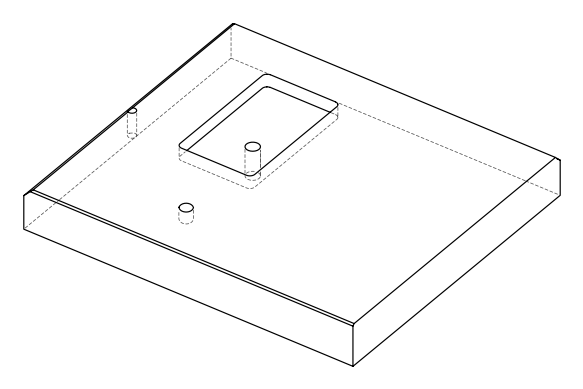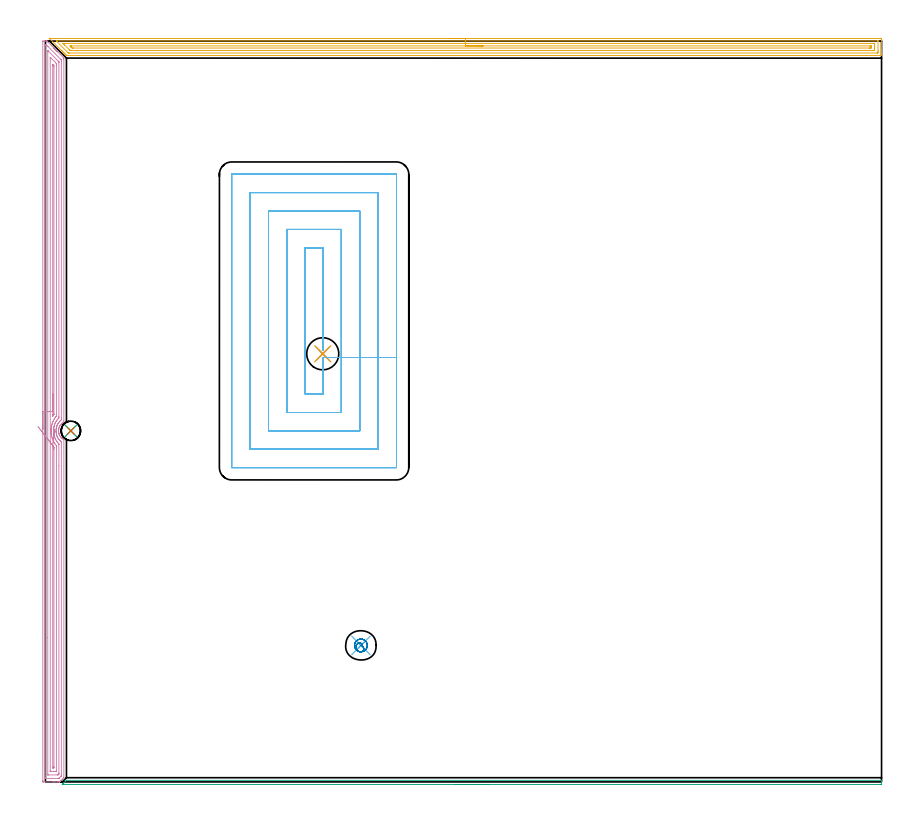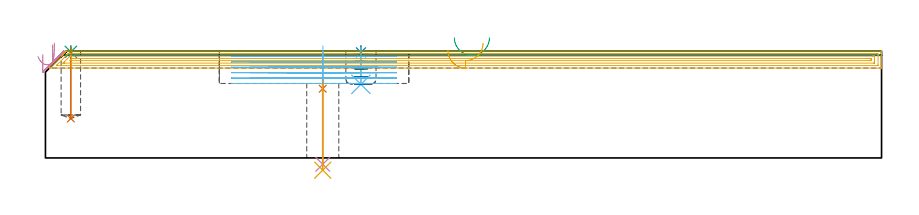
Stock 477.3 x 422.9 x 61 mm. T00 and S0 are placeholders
(PLAN: 12 operations, 7 tool changes, 60.1 min)
(1 SPOT_DRILL | STEP1HOLE | NXT0321_9005460120000 | 0.05 min | 2265 mm3)
(2 SPOT_DRILL_1 | STEP1POCKET | NXT0321_9005460120000 | 0.03 min | 4 mm3)
(3 SPOT_DRILL_2 | STEP1POCKET_1 | NXT0321_9005460120000 | 0.03 min | 1 mm3)
(4 DRILL_THROUGH_HOLE_INTO_CENTER | STEP1HOLE | NXT0301_089 | 0.2 min | 4450 mm3)
(5 DRILL_TO_ENLARGE_THROUGH_HOLE | STEP1HOLE | UGT0301_252 | 0.21 min | 9297 mm3)
(6 DRILL_BLIND_HOLE_INTO_CENTER | STEP1POCKET | NXT0301_089 | 0.09 min | 1908 mm3)
(7 DRILL_BLIND_HOLE_INTO_CENTER_1 | STEP1POCKET_1 | NXT0301_082 | 0.16 min | 3576 mm3)
(8 MILL_ROUGH_BLIND_HOLE_CONTOUR | STEP1POCKET | UGT0201_089 | Spiral | 0.78 min | 2425 mm3)
(9 AREA_MILL | FG_CHAMFER_SURFACE | UGT0205_001 | 3.89 min | 1350 mm3)
(10 AREA_MILL_1 | FG_CHAMFER_SURFACE_1 | UGT0205_001 | 16.99 min | 30416 mm3)
(11 AREA_MILL_2 | FG_CHAMFER_SURFACE_2 | UGT0205_001 | 15.26 min | 22041 mm3)
(12 MILL_RECTANGULAR_POCKET | POCKET_RECTANGULAR_STRAIGHT | UGT0201_103 | Follow Part, ap 3.5, ae 75% | 22.37 min | 357392 mm3)
(TOOL NXT0321_9005460120000 | NC Spot Drill, 142deg, 12mm, Carbide, Uncoated | D12 PA142 FL30 Z2)
(TOOL NXT0301_089 | Carbide Drill 11.8mm [860.1-1180-035A1-MM 2214] | D11.8 PA140 FL55 Z2)
(TOOL UGT0301_252 | Twist Drill 18.3 mm | D18.3 PA118 FL135 Z2)
(TOOL NXT0301_082 | Carbide Drill 11.1mm [860.1-1110-033A1-MM 2214] | D11.1 PA140 FL55 Z2)
(TOOL UGT0201_089 | End mill 10 mm | D10 R3 FL22 Z4)
(TOOL UGT0205_001 | Chamfer Mill 20 x 3 x 45 deg. | D20 FL50 Z2)
(TOOL UGT0201_103 | End Mill 14 mm | D14 FL19 Z2)
(OP 1 SPOT_DRILL)
G17 G21 G94 G90
T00 M6
G54
G17 G0 G90 X158.3 Y244.4 S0 M3
G43 Z71. H0
G94 G81 G98 Z39.5 F250. R45.5
G80
M5
M2
(OP 2 SPOT_DRILL_1)
G17 G21 G94 G90
T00 M6
G54
G17 G0 G90 X180.1 Y77.9 S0 M3
G43 Z71. H0
G94 G81 G98 Z60.255 F250. R64.
G80
M5
M2
(OP 3 SPOT_DRILL_2)
G17 G21 G94 G90
T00 M6
G54
G17 G0 G90 X14.5 Y200.4 S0 M3
G43 Z71. H0
G94 G81 G98 Z60.522 F250. R64.
G80
M5
M2
(OP 4 DRILL_THROUGH_HOLE_INTO_CENTER)
G17 G21 G94 G90
T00 M6
G54
G17 G0 G90 X158.3 Y244.4 S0 M3
G43 Z71. H1
G94 G73 G98 Z-3.647 F250. Q11.537 R44.5
G80
M5
M2
(OP 5 DRILL_TO_ENLARGE_THROUGH_HOLE)
G17 G21 G94 G90
T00 M6
G54
G17 G0 G90 X158.3 Y244.4 S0 M3
G43 Z71. H0
G94 G81 G98 Z-6.998 F250. R44.5
G80
M5
M2
(OP 6 DRILL_BLIND_HOLE_INTO_CENTER)
G17 G21 G94 G90
T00 M6
G54
G17 G0 G90 X180.1 Y77.9 S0 M3
G43 Z71. H1
G94 G81 G98 Z42. F250. R63.
G80
M5
M2
(OP 7 DRILL_BLIND_HOLE_INTO_CENTER_1)
G17 G21 G94 G90
T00 M6
G54
G17 G0 G90 X14.5 Y200.4 S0 M3
G43 Z71. H1
G94 G81 G98 Z22.5 F250. R63.
G80
M5
M2
(OP 8 MILL_ROUGH_BLIND_HOLE_CONTOUR)
G17 G21 G94 G90
T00 M6
G54
G17 G0 G90 X180.1 Y77.9 S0 M3
G43 Z71. H0
Z59.6
G94 G3 X180.516 Y78.822 R0.555 F250.
X178.893 Y79.269 R1.537
X177.249 Y76.617 R2.41
X179.643 Y74.279 R2.772
X183.721 Y77.443 R3.65
X179.643 Y74.279 R-3.65
X181.682 Y75.861 R1.825
X180.1 Y77.9 R1.825
G0 Z55.2
G3 X180.516 Y78.822 R0.555
X178.893 Y79.269 R1.537
X177.249 Y76.617 R2.41
X179.643 Y74.279 R2.772
X183.721 Y77.443 R3.65
X179.643 Y74.279 R-3.65
X181.682 Y75.861 R1.825
X180.1 Y77.9 R1.825
G0 Z50.8
G3 X180.516 Y78.822 R0.555
X178.893 Y79.269 R1.537
X177.249 Y76.617 R2.41
X179.643 Y74.279 R2.772
X183.721 Y77.443 R3.65
X179.643 Y74.279 R-3.65
X181.682 Y75.861 R1.825
X180.1 Y77.9 R1.825
G0 Z46.4
G3 X180.516 Y78.822 R0.555
X178.893 Y79.269 R1.537
X177.249 Y76.617 R2.41
X179.643 Y74.279 R2.772
X183.721 Y77.443 R3.65
X179.643 Y74.279 R-3.65
X181.682 Y75.861 R1.825
X180.1 Y77.9 R1.825
G0 Z42.
G3 X180.516 Y78.822 R0.555
X178.893 Y79.269 R1.537
X177.249 Y76.617 R2.41
X179.643 Y74.279 R2.772
X183.721 Y77.443 R3.65
X179.643 Y74.279 R-3.65
X181.682 Y75.861 R1.825
X180.1 Y77.9 R1.825
G0 Z71.
M5
M2
(OP 9 AREA_MILL)
G17 G21 G94 G90
T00 M6
G54
G17 G0 G90 X253.45 Y-1.5 S1061 M3
G43 Z71. H0
Z68.6
G94 G1 X253.412 Z67.728 F250.
X253.298 Z66.864
X253.109 Z66.012
X252.847 Z65.18
X252.513 Z64.374
X252.11 Z63.6
X251.641 Z62.864
X251.11 Z62.172
X250.521 Z61.529
X249.878 Z60.94
X249.186 Z60.408
X248.45 Z59.94
X247.676 Z59.537
X246.87 Z59.203
X246.038 Z58.941
X245.186 Z58.752
X244.321 Z58.638
X243.45 Z58.6
X9.663
X9.608 Y-1.497 Z58.601
X9.615 Y-1.483 Z58.614
X9.925 Y-1.173 Z58.923
X10.071 Y-1.028 Z59.07
X10.221 Y-0.878 Z59.22
X10.362 Y-0.736 Z59.359
X10.497 Y-0.602 Z59.496
X10.668 Y-0.431 Z59.667
X11.671 Y0.573 Z60.67
X11.976 Y0.876 Z60.976
X11.997 Y0.896 Z60.996
X12.003 Y0.9 Z61.
X477.125
X477.29 Y0.898 Z60.988
X477.297 Y0.774 Z60.867
X477.3 Y0.644 Z60.743
Y0.382 Z60.482
Y-0.3 Z59.795
X477.296 Y-1.491 Z58.605
X477.289 Y-1.493 Z58.604
X476.958 Y-1.5 Z58.6
X243.45
X242.578 Z58.638
X241.713 Z58.752
X240.862 Z58.941
X240.03 Z59.203
X239.224 Z59.537
X238.45 Z59.94
X237.714 Z60.408
X237.022 Z60.94
X236.379 Z61.529
X235.789 Z62.172
X235.258 Z62.864
X234.79 Z63.6
X234.387 Z64.374
X234.053 Z65.18
X233.791 Z66.012
X233.602 Z66.864
X233.488 Z67.728
X233.45 Z68.6
G0 Z71.
M5
M2
(OP 10 AREA_MILL_1)
G17 G21 G94 G90
T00 M6
G54
G17 G0 G90 X-1.5 Y201.45 S1061 M3
G43 Z71. H0
Z59.
G94 G1 Y201.488 Z58.128 F250.
Y201.602 Z57.264
Y201.791 Z56.412
Y202.053 Z55.58
Y202.387 Z54.774
Y202.79 Z54.
Y203.259 Z53.264
Y203.79 Z52.572
Y204.379 Z51.929
Y205.022 Z51.34
Y205.714 Z50.808
Y206.45 Z50.34
Y207.224 Z49.937
Y208.03 Z49.603
Y208.862 Z49.341
Y209.714 Z49.152
Y210.579 Z49.038
Y211.45 Z49.
X-1.499 Y422.561 Z49.001
X-1.495 Y422.894 Z49.002
X-1.493 Y422.897 Z49.004
X-1.172 Y422.9 Z49.324
X-0.634 Z49.862
X-0.299 Z50.195
X0.775 Y422.899 Z51.274
X0.791 Y422.897 Z51.29
X0.799 Y422.894 Z51.297
X0.823 Y422.877 Z51.322
X1.01 Y422.692 Z51.506
X1.121 Y422.58 Z51.619
X1.359 Y422.341 Z51.859
X4.599 Y419.102 Z55.098
X4.645 Y419.056 Z55.142
X4.694 Y419.006 Z55.193
X4.883 Y418.817 Z55.382
X4.936 Y418.765 Z55.433
X4.992 Y418.708 Z55.491
X5.167 Y418.533 Z55.666
X5.227 Y418.474 Z55.724
X5.29 Y418.411 Z55.789
X5.452 Y418.249 Z55.951
X5.518 Y418.184 Z56.014
X5.588 Y418.113 Z56.087
X5.736 Y417.964 Z56.235
X5.809 Y417.893 Z56.305
X5.885 Y417.815 Z56.385
X6.02 Y417.68 Z56.52
X6.1 Y417.602 Z56.596
X6.183 Y417.517 Z56.682
X6.305 Y417.396 Z56.804
X6.391 Y417.311 Z56.887
X6.481 Y417.22 Z56.98
X6.589 Y417.111 Z57.088
X6.682 Y417.02 Z57.178
X6.779 Y416.922 Z57.278
X6.873 Y416.827 Z57.373
X6.972 Y416.729 Z57.468
X10.172 Y413.529 Z60.669
X10.353 Y413.348 Z60.849
X10.496 Y413.203 Z60.99
X10.5 Y412.455 Z61.
Y206.09
X10.496 Y205.352 Z60.99
X10.217 Y205.199 Z60.716
X10.213 Y205.197 Z60.712
X9.882 Y204.981 Z60.382
X9.558 Y204.746 Z60.057
X9.299 Y204.526 Z59.795
X9.233 Y204.465 Z59.732
X9.064 Y204.306 Z59.563
X9.009 Y204.241 Z59.505
X8.942 Y204.167 Z59.441
X8.8 Y204.005 Z59.299
X8.718 Y203.91 Z59.213
X8.669 Y203.856 Z59.167
X8.595 Y203.754 Z59.095
X8.561 Y203.708 Z59.061
X8.427 Y203.518 Z58.924
X8.352 Y203.413 Z58.848
X8.136 Y203.043 Z58.633
X8.096 Y202.973 Z58.593
X7.964 Y202.698 Z58.462
X7.88 Y202.521 Z58.376
X7.78 Y202.276 Z58.278
X7.681 Y201.954 Z58.177
X7.598 Y201.623 Z58.091
X7.556 Y201.404 Z58.055
X7.554 Y201.392 Z58.053
X7.52 Y201.182 Z58.01
Y201.176
X7.489 Y200.911 Z57.983
X7.471 Y200.735 Z57.963
X7.472 Y200.73 Z57.962
X7.468 Y200.558 Z57.96
Y200.432 Z57.952
X7.467 Y200.399 Z57.953
X7.466 Y200.356 Z57.952
X7.464 Y200.288 Z57.956
Y200.282
X7.475 Y200.134 Z57.962
X7.485 Y199.917 Z57.981
X7.49 Y199.842 Z57.985
X7.549 Y199.411 Z58.048
X7.552 Y199.393 Z58.051
X7.65 Y198.949 Z58.149
X7.668 Y198.883 Z58.167
X7.711 Y198.735 Z58.209
X7.78 Y198.525 Z58.277
X7.981 Y198.056 Z58.48
X8.22 Y197.601 Z58.719
X8.427 Y197.276 Z58.922
X8.497 Y197.163 Z58.996
X8.581 Y197.047 Z59.08
X8.669 Y196.936 Z59.168
X8.974 Y196.595 Z59.474
X9.298 Y196.27 Z59.798
X9.538 Y196.073 Z60.036
X9.559 Y196.056 Z60.056
X9.995 Y195.748 Z60.493
X10.128 Y195.667 Z60.627
X10.26 Y195.587 Z60.76
X10.446 Y195.472 Z60.944
X10.495 Y195.436 Z60.992
X10.5 Y195.369 Z61.
Y2.405
X10.498 Y2.398 Z60.998
X9.736 Y1.634 Z60.232
X9. Y0.899 Z59.498
X8.863 Y0.761 Z59.359
X8.719 Y0.618 Z59.217
X8.574 Y0.473 Z59.072
X8.427 Y0.324 Z58.922
X8.273 Y0.171 Z58.77
X8.111 Y0.01 Z58.608
X8.1 Y0.004 Z58.598
X8.092 Y0. Z58.59
X8.041 Z58.541
X7.351 Z57.851
X6.682 Z57.177
X5.474 Z55.971
X4.936 Z55.431
X4.333 Z54.828
X-1.172 Z49.325
X-1.445 Y0.004 Z49.052
X-1.492 Y0.01 Z49.005
X-1.499 Y0.059 Z48.999
X-1.5 Y0.618 Z49.
Y211.45
X-0.086 Z50.414
X-0.085 Y420.495 Z50.415
X-0.083 Y420.832 Z50.417
X-0.081 Y420.873 Z50.419
X-0.08 Y420.887 Z50.42
X-0.059 Y420.89 Z50.441
X0.046 Y420.896 Z50.546
X0.178 Y420.899 Z50.678
X0.277 Y420.897 Z50.777
X0.326 Y420.893 Z50.826
X0.349 Y420.89 Z50.849
X0.397 Y420.845 Z50.897
X0.573 Y420.675 Z51.073
X0.755 Y420.495 Z51.255
X1.446 Y419.805 Z51.946
X8.795 Y412.455 Z59.295
X8.921 Y412.325 Z59.421
X9.021 Y412.218 Z59.521
X9.079 Y412.155 Z59.579
X9.08 Y412.117 Z59.58
X9.085 Y411.782 Z59.585
Y411.562
X9.086 Y410.887 Z59.586
Y207.877
X9.084 Y207.204 Z59.584
X9.081 Y206.983 Z59.581
X9.074 Y206.654 Z59.574
X8.417 Y206.1 Z58.917
X8.407 Y206.09 Z58.907
X7.992 Y205.641 Z58.492
X7.618 Y205.197 Z58.118
X7.59 Y205.16 Z58.09
X7.554 Y205.11 Z58.054
X7.325 Y204.777 Z57.825
X7.235 Y204.63 Z57.735
X7.046 Y204.303 Z57.546
X6.917 Y204.063 Z57.417
X6.682 Y203.578 Z57.182
X6.631 Y203.461 Z57.131
X6.611 Y203.41 Z57.111
X6.486 Y203.062 Z56.986
X6.405 Y202.8 Z56.905
X6.326 Y202.516 Z56.826
X6.226 Y202.089 Z56.726
X6.143 Y201.623 Z56.643
X6.12 Y201.464 Z56.62
X6.104 Y201.322 Z56.604
X6.077 Y201.042 Z56.577
X6.059 Y200.73 Z56.559
X6.057 Y200.09 Z56.557
X6.059 Y200.007 Z56.559
X6.063 Y199.923 Z56.563
X6.069 Y199.836 Z56.569
X6.08 Y199.698 Z56.58
X6.096 Y199.542 Z56.596
X6.18 Y198.943 Z56.68
X6.283 Y198.457 Z56.783
X6.388 Y198.05 Z56.888
X6.459 Y197.819 Z56.959
X6.537 Y197.59 Z57.037
X6.682 Y197.229 Z57.182
X6.713 Y197.156 Z57.213
X6.738 Y197.099 Z57.238
X7.021 Y196.545 Z57.521
X7.177 Y196.263 Z57.677
X7.554 Y195.682 Z58.054
X7.799 Y195.37 Z58.299
X8.098 Y195.037 Z58.598
X8.427 Y194.703 Z58.927
X8.675 Y194.476 Z59.175
X9.079 Y194.133 Z59.579
X9.083 Y193.804 Z59.583
X9.086 Y192.69 Z59.586
Y4.192
X9.084 Y3.519 Z59.584
X9.081 Y3.463 Z59.581
X9.079 Y3.44 Z59.579
X9.064 Y3.423 Z59.564
X8.947 Y3.298 Z59.447
X8.055 Y2.405 Z58.555
X7.8 Y2.153 Z58.3
X7.716 Y2.073 Z58.216
X7.65 Y2.012 Z58.15
X7.554 Y2.009 Z58.054
X7.075 Y2.002 Z57.575
X3.389 Y2. Z53.889
X0.573 Z51.073
X0.095 Y2.001 Z50.595
X-0.044 Y2.004 Z50.456
X-0.073 Y2.007 Z50.427
X-0.079 Y2.011 Z50.421
X-0.082 Y2.021 Z50.418
X-0.084 Y2.053 Z50.416
X-0.086 Y2.186 Z50.414
Y2.405
Y211.45
X1.328 Z51.828
X1.329 Y417.042 Z51.829
X1.33 Y417.162 Z51.83
X1.334 Y417.402 Z51.834
X1.336 Y417.454 Z51.836
X1.347 Y417.446 Z51.847
X1.384 Y417.413 Z51.884
X1.446 Y417.354 Z51.946
X7.239 Y411.562 Z57.739
X7.554 Y411.243 Z58.054
X7.622 Y411.171 Z58.122
X7.654 Y411.135 Z58.154
X7.665 Y411.028 Z58.165
X7.669 Y410.788 Z58.169
X7.671 Y410.668 Z58.171
Y208.65
X7.666 Y207.877 Z58.166
X7.665 Y207.82 Z58.165
X7.643 Y207.785 Z58.143
X7.554 Y207.686 Z58.054
X7.222 Y207.324 Z57.722
X6.921 Y206.983 Z57.421
X6.811 Y206.851 Z57.311
X6.682 Y206.686 Z57.182
X6.434 Y206.344 Z56.934
X6.258 Y206.09 Z56.758
X6.088 Y205.805 Z56.588
X5.809 Y205.319 Z56.309
X5.767 Y205.24 Z56.267
X5.745 Y205.197 Z56.245
X5.485 Y204.635 Z55.985
X5.35 Y204.303 Z55.85
X5.236 Y203.997 Z55.736
X5.053 Y203.41 Z55.553
X5.026 Y203.318 Z55.526
X4.936 Y202.968 Z55.436
X4.857 Y202.598 Z55.357
X4.841 Y202.516 Z55.341
X4.732 Y201.832 Z55.232
X4.709 Y201.623 Z55.209
X4.657 Y201.016 Z55.157
X4.645 Y200.73 Z55.145
Y200.134
X4.655 Y199.836 Z55.155
X4.705 Y199.179 Z55.205
X4.738 Y198.943 Z55.238
X4.79 Y198.577 Z55.29
X4.874 Y198.114 Z55.374
X4.887 Y198.05 Z55.387
X4.936 Y197.827 Z55.436
X5.12 Y197.156 Z55.62
X5.21 Y196.876 Z55.71
X5.45 Y196.263 Z55.95
X5.56 Y196.008 Z56.06
X5.809 Y195.492 Z56.309
X5.871 Y195.37 Z56.371
X5.946 Y195.229 Z56.446
X6.418 Y194.476 Z56.918
X6.682 Y194.102 Z57.182
X6.908 Y193.818 Z57.408
X7.116 Y193.583 Z57.616
X7.554 Y193.113 Z58.054
X7.652 Y193.007 Z58.152
X7.665 Y192.809 Z58.165
X7.669 Y192.69 Z58.169
X7.671 Y192.57 Z58.171
X7.672 Y180.406 Z58.172
X7.671 Y4.965 Z58.171
X7.67 Y4.845 Z58.17
X7.665 Y4.605 Z58.165
X7.661 Y4.471 Z58.161
X7.631 Y4.438 Z58.131
X7.554 Y4.356 Z58.054
X7.474 Y4.274 Z57.974
X7.39 Y4.192 Z57.89
X7.244 Y4.055 Z57.744
X7.179 Y4.01 Z57.679
X7.056 Y4.006 Z57.556
X6.868 Y4.001 Z57.368
X1.632 Y4. Z52.132
X1.446 Y4.003 Z51.946
X1.384 Y4.006 Z51.884
X1.34 Y4.009 Z51.84
X1.335 Y4.072 Z51.835
X1.331 Y4.192 Z51.831
X1.329 Y4.311 Z51.829
X1.328 Y82.472 Z51.828
Y211.45
X2.743 Z53.243
Y412.914
X2.745 Y413.348 Z53.245
X2.748 Y413.557 Z53.248
X2.749 Y413.589 Z53.249
X2.823 Y413.519 Z53.323
X3.002 Y413.348 Z53.502
X5.809 Y410.542 Z56.309
X6.186 Y410.159 Z56.686
X6.232 Y410.108 Z56.732
X6.25 Y410.084 Z56.75
X6.252 Y410.05 Z56.752
X6.255 Y409.928 Z56.755
X6.257 Y409.775 Z56.757
Y409.316
Y209.205
X6.255 Y208.987 Z56.755
X6.253 Y208.879 Z56.753
X6.25 Y208.828 Z56.75
X6.218 Y208.77 Z56.718
X6.032 Y208.542 Z56.532
X5.809 Y208.265 Z56.309
X5.642 Y208.048 Z56.142
X5.516 Y207.877 Z56.016
X5.276 Y207.529 Z55.776
X4.935 Y206.984 Z55.435
X4.626 Y206.408 Z55.126
X4.471 Y206.09 Z54.971
X4.339 Y205.808 Z54.839
X4.077 Y205.197 Z54.577
X4.073 Y205.187 Z54.573
X4.064 Y205.16 Z54.564
X3.854 Y204.518 Z54.354
X3.787 Y204.303 Z54.287
X3.657 Y203.826 Z54.157
X3.557 Y203.41 Z54.057
X3.49 Y203.103 Z53.99
X3.392 Y202.516 Z53.892
X3.364 Y202.34 Z53.864
X3.281 Y201.623 Z53.781
X3.273 Y201.539 Z53.773
X3.246 Y201.151 Z53.746
X3.226 Y200.73 Z53.726
X3.225 Y200.695 Z53.725
X3.235 Y199.836 Z53.735
X3.236 Y199.79 Z53.736
X3.301 Y198.943 Z53.801
X3.313 Y198.818 Z53.813
X3.426 Y198.05 Z53.926
X3.482 Y197.751 Z53.982
X3.609 Y197.156 Z54.109
X3.763 Y196.57 Z54.263
X3.854 Y196.263 Z54.354
X4.064 Y195.666 Z54.564
X4.179 Y195.37 Z54.679
X4.261 Y195.167 Z54.761
X4.592 Y194.476 Z55.092
X4.708 Y194.243 Z55.208
X4.936 Y193.834 Z55.436
X5.086 Y193.583 Z55.586
X5.339 Y193.171 Z55.839
X5.681 Y192.69 Z56.181
X5.809 Y192.522 Z56.309
X6.131 Y192.127 Z56.631
X6.204 Y192.036 Z56.704
X6.238 Y191.993 Z56.738
X6.25 Y191.947 Z56.75
X6.253 Y191.796 Z56.753
X6.256 Y191.338 Z56.756
X6.257 Y190.903 Z56.757
Y190.444
Y6.26
X6.256 Y6.137 Z56.756
X6.253 Y6.056 Z56.753
X6.251 Y6.016 Z56.751
X6.234 Y6.01 Z56.734
X5.809 Y6. Z56.309
X5.788 Z56.288
X4.936 Z55.436
X3.17 Z53.67
X2.774 Y6.008 Z53.274
X2.753 Y6.01 Z53.253
X2.749 Y6.021 Z53.249
X2.745 Y6.054 Z53.245
X2.743 Y6.096 Z53.243
Y6.138
Y211.45
X4.157 Z54.657
X4.158 Y408.977 Z54.658
X4.164 Y409.672 Z54.664
X4.532 Y409.357 Z55.032
X4.836 Y408.984 Z55.336
X4.838 Y408.882 Z55.338
X4.843 Y408.179 Z55.343
Y210.557
X4.839 Y209.854 Z55.339
X4.837 Y209.765 Z55.337
X4.822 Y209.723 Z55.322
X4.784 Y209.663 Z55.284
X4.397 Y209.127 Z54.897
X4.294 Y208.981 Z54.794
X4.18 Y208.82 Z54.68
X4.166 Y208.801 Z54.666
X4.163 Y208.814 Z54.663
X4.159 Y208.894 Z54.659
X4.158 Y209.004 Z54.658
X4.157 Y209.568 Z54.657
Y211.45
Y212.322 Z54.695
Y213.187 Z54.809
Y214.038 Z54.998
Y214.87 Z55.26
Y215.676 Z55.594
Y216.45 Z55.997
Y217.186 Z56.465
Y217.878 Z56.996
Y218.521 Z57.586
Y219.111 Z58.229
Y219.642 Z58.921
Y220.11 Z59.657
Y220.513 Z60.431
Y220.847 Z61.237
Y221.109 Z62.069
Y221.298 Z62.92
Y221.412 Z63.785
Y221.45 Z64.657
G0 X-4.279 Y202.871 Z57.955
G1 X-3.979 Y202.486 Z57.232
X-3.642 Y202.052 Z56.555
X-3.269 Y201.573 Z55.928
X-2.865 Y201.053 Z55.356
X-2.431 Y200.495 Z54.844
X-1.972 Y199.905 Z54.395
X-1.49 Y199.286 Z54.014
X-0.99 Y198.643 Z53.702
X-0.475 Y197.981 Z53.462
X0.051 Y197.305 Z53.296
X0.584 Y196.62 Z53.206
X1.119 Y195.931 Z53.191
X1.653 Y195.244 Z53.253
X2.182 Y194.564 Z53.39
X2.702 Y193.896 Z53.602
X3.208 Y193.245 Z53.887
X3.697 Y192.617 Z54.242
X4.166 Y192.015 Z54.666
X4.179 Y191.998 Z54.679
X4.199 Y191.97 Z54.699
X4.836 Y191.005 Z55.336
X4.84 Y190.903 Z55.34
X4.841 Y190.807 Z55.341
X4.843 Y190.105 Z55.343
Y190.009
Y8.589
X4.839 Y8.225 Z55.339
X4.836 Y8.044 Z55.336
X4.832 Y8.01 Z55.332
X4.782 Y8.006 Z55.282
X4.705 Y8.002 Z55.205
X4.231 Y8.004 Z54.731
X4.177 Y8.007 Z54.677
X4.163 Y8.01 Z54.663
X4.161 Y8.022 Z54.661
X4.159 Y8.063 Z54.659
X4.157 Y8.229 Z54.657
Y191.7
X4.159 Y191.796 Z54.659
X4.164 Y191.996 Z54.664
X4.166 Y192.015 Z54.666
X4.252 Y192.874 Z54.791
X4.338 Y193.719 Z54.991
X4.421 Y194.543 Z55.264
X4.502 Y195.34 Z55.608
X4.579 Y196.105 Z56.021
X4.652 Y196.831 Z56.499
X4.721 Y197.513 Z57.039
X4.785 Y198.145 Z57.636
X4.843 Y198.723 Z58.287
X4.896 Y199.243 Z58.986
X4.942 Y199.7 Z59.728
X4.981 Y200.09 Z60.507
X5.014 Y200.412 Z61.317
X5.039 Y200.662 Z62.152
X5.057 Y200.839 Z63.006
X5.067 Y200.942 Z63.873
X5.07 Y200.968 Z64.745
X5.065 Y200.919 Z65.616
G0 Z71.
M5
M2
(OP 11 AREA_MILL_2)
G17 G21 G94 G90
T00 M6
G54
G17 G0 G90 X229.8 Y424.4 S1061 M3
G43 Z71. H0
Z61.3
G94 G1 X229.838 Z60.428 F250.
X229.952 Z59.564
X230.141 Z58.712
X230.403 Z57.88
X230.737 Z57.074
X231.14 Z56.3
X231.609 Z55.564
X232.14 Z54.872
X232.729 Z54.229
X233.372 Z53.64
X234.064 Z53.108
X234.8 Z52.64
X235.574 Z52.237
X236.38 Z51.903
X237.212 Z51.641
X238.064 Z51.452
X238.928 Z51.338
X239.8 Z51.3
X476.675
X477.122 Y424.395 Z51.303
X477.29 Y424.392 Z51.306
X477.3 Y424.22 Z51.478
Y417.788 Z57.906
Y416.377 Z59.319
Y416.026 Z59.669
Y415.323 Z60.377
Y415.055 Z60.644
Y414.698 Z60.993
X477.176 Y414.699 Z60.998
X477.122 Y414.701 Z60.999
X12.758 Y414.7 Z61.
X11.996 Y414.705 Z60.99
X11.955 Y414.743 Z60.953
X11.864 Y414.835 Z60.863
X11.693 Y415.006 Z60.692
X11.553 Y415.145 Z60.551
X11.417 Y415.282 Z60.416
X11.252 Y415.446 Z60.251
X11.112 Y415.586 Z60.11
X10.97 Y415.729 Z59.969
X10.818 Y415.881 Z59.817
X10.672 Y416.026 Z59.669
X10.523 Y416.176 Z59.522
X10.384 Y416.315 Z59.383
X10.231 Y416.467 Z59.229
X10.076 Y416.623 Z59.075
X9.95 Y416.749 Z58.949
X9.79 Y416.907 Z58.788
X9.629 Y417.07 Z58.628
X9.516 Y417.183 Z58.514
X9.35 Y417.348 Z58.347
X9.182 Y417.517 Z58.181
X2.478 Y424.222 Z51.477
X2.313 Y424.395 Z51.304
Y424.399 Z51.3
X239.8 Y424.4
Y422.986 Z52.714
X474.977 Y422.985 Z52.715
X475.263 Y422.98 Z52.72
X475.29 Y422.979 Z52.721
X475.294 Y422.956 Z52.744
X475.298 Y422.922 Z52.778
X475.299 Y422.889 Z52.811
X475.3 Y422.667 Z53.033
Y417.381 Z58.319
X475.298 Y416.907 Z58.793
X475.294 Y416.506 Z59.194
X475.279 Y416.122 Z59.578
X474.887 Y416.116 Z59.584
X474.796
X13.562 Y416.114 Z59.586
X13.16 Y416.118 Z59.582
X13.061 Y416.12 Z59.58
X13.04 Y416.122 Z59.578
X13.002 Y416.155 Z59.545
X12.935 Y416.218 Z59.482
X12.758 Y416.392 Z59.308
X6.501 Y422.649 Z53.051
X6.266 Y422.886 Z52.814
X6.231 Y422.923 Z52.777
X6.198 Y422.964 Z52.737
X6.187 Y422.979 Z52.721
X6.591 Y422.985 Z52.715
X239.8 Y422.986 Z52.714
Y421.572 Z54.128
X472.836 Y421.571 Z54.129
X473.099 Y421.57 Z54.13
X473.187 Y421.568 Z54.132
X473.256 Y421.565 Z54.135
X473.29 Y421.56 Z54.14
X473.292 Y421.51 Z54.19
X473.297 Y421.312 Z54.388
X473.3 Y421.115 Z54.585
Y420.431 Z55.269
Y418.471 Z57.229
X473.297 Y417.788 Z57.912
X473.294 Y417.596 Z58.104
X473.287 Y417.536 Z58.164
X473.23 Y417.534 Z58.166
X473.099 Y417.532 Z58.168
X472.468 Y417.529 Z58.171
X472.205
X14.809
X14.546 Y417.53 Z58.17
X14.282 Y417.532 Z58.168
X14.108 Y417.535 Z58.165
X14.067 Y417.544 Z58.156
X14.043 Y417.564 Z58.136
X13.995 Y417.608 Z58.092
X13.812 Y417.788 Z57.912
X13.652 Y417.947 Z57.753
X10.97 Y420.629 Z55.071
X10.288 Y421.312 Z54.388
X10.076 Y421.527 Z54.173
X10.045 Y421.566 Z54.134
X10.046 Y421.567 Z54.133
X10.076 Y421.568 Z54.132
X10.707 Y421.571 Z54.129
X10.97
X239.8 Y421.572 Z54.128
Y420.157 Z55.543
X470.696
X471.161 Y420.153 Z55.547
X471.261 Y420.15 Z55.55
X471.29 Y420.14 Z55.56
X471.294 Y420.091 Z55.609
X471.297 Y419.986 Z55.714
X471.3 Y419.561 Z56.139
X471.297 Y419.115 Z56.585
X471.294 Y419.007 Z56.693
X471.29 Y418.958 Z56.742
X471.237 Y418.95 Z56.75
X471.03 Y418.947 Z56.753
X470.418 Y418.944 Z56.756
X470.139 Y418.943 Z56.757
X16.055
X15.44 Y418.947 Z56.753
X15.155 Y418.95 Z56.75
X14.546 Y419.506 Z56.194
X14.502 Y419.55 Z56.15
X13.937 Y420.15 Z55.55
X14.546 Y420.155 Z55.545
X14.824 Y420.157 Z55.543
X239.8
X240.672 Z55.581
X241.537 Z55.695
X242.388 Z55.883
X243.22 Z56.146
X244.026 Z56.48
X244.8 Z56.882
X245.536 Z57.351
X246.228 Z57.882
X246.871 Z58.472
X247.46 Z59.115
X247.992 Z59.807
X248.46 Z60.543
X248.863 Z61.317
X249.197 Z62.122
X249.459 Z62.954
X249.648 Z63.806
X249.762 Z64.671
X249.8 Z65.543
G0 Z71.
M5
M2
(OP 12 MILL_RECTANGULAR_POCKET)
G17 G21 G94 G90
T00 M6
G54
G17 G0 G90 X158.4 Y269.24 S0 M3
G43 Z71. H0
Z64.
G94 G1 Y246.537 Z57.917 F250.
Y304.9 F500.
X148.3
Y221.4
X158.4
Y242.262
X168.9
Y315.4
X137.8
Y210.9
X168.9
Y242.262
X179.4
Y325.9
X127.3
Y200.4
X179.4
Y242.262
X189.9
Y336.4
X116.8
Y189.9
X189.9
Y242.262
X200.4
Y346.8
X200.395 Y346.855
X200.355 Y346.895
X200.3 Y346.9
X106.4
X106.345 Y346.895
X106.305 Y346.855
X106.3 Y346.8
Y179.5
X106.305 Y179.445
X106.345 Y179.405
X106.4 Y179.4
X200.3
X200.355 Y179.405
X200.395 Y179.445
X200.4 Y179.5
Y242.262
Y243.262
G0 X158.4 Y269.24 Z60.917
G1 Y246.537 Z54.833 F250.
Y304.9 F500.
X148.3
Y221.4
X158.4
Y242.262
X168.9
Y315.4
X137.8
Y210.9
X168.9
Y242.262
X179.4
Y325.9
X127.3
Y200.4
X179.4
Y242.262
X189.9
Y336.4
X116.8
Y189.9
X189.9
Y242.262
X200.4
Y346.8
X200.395 Y346.855
X200.355 Y346.895
X200.3 Y346.9
X106.4
X106.345 Y346.895
X106.305 Y346.855
X106.3 Y346.8
Y179.5
X106.305 Y179.445
X106.345 Y179.405
X106.4 Y179.4
X200.3
X200.355 Y179.405
X200.395 Y179.445
X200.4 Y179.5
Y242.262
Y243.262
G0 X158.4 Y269.24 Z57.833
G1 Y246.537 Z51.75 F250.
Y304.9 F500.
X148.3
Y221.4
X158.4
Y242.262
X168.9
Y315.4
X137.8
Y210.9
X168.9
Y242.262
X179.4
Y325.9
X127.3
Y200.4
X179.4
Y242.262
X189.9
Y336.4
X116.8
Y189.9
X189.9
Y242.262
X200.4
Y346.8
X200.395 Y346.855
X200.355 Y346.895
X200.3 Y346.9
X106.4
X106.345 Y346.895
X106.305 Y346.855
X106.3 Y346.8
Y179.5
X106.305 Y179.445
X106.345 Y179.405
X106.4 Y179.4
X200.3
X200.355 Y179.405
X200.395 Y179.445
X200.4 Y179.5
Y242.262
Y243.262
G0 X158.4 Y269.24 Z54.75
G1 Y246.537 Z48.667 F250.
Y304.9 F500.
X148.3
Y221.4
X158.4
Y242.262
X168.9
Y315.4
X137.8
Y210.9
X168.9
Y242.262
X179.4
Y325.9
X127.3
Y200.4
X179.4
Y242.262
X189.9
Y336.4
X116.8
Y189.9
X189.9
Y242.262
X200.4
Y346.8
X200.395 Y346.855
X200.355 Y346.895
X200.3 Y346.9
X106.4
X106.345 Y346.895
X106.305 Y346.855
X106.3 Y346.8
Y179.5
X106.305 Y179.445
X106.345 Y179.405
X106.4 Y179.4
X200.3
X200.355 Y179.405
X200.395 Y179.445
X200.4 Y179.5
Y242.262
Y243.262
G0 X158.4 Y269.235 Z51.667
G1 Y246.531 Z45.583 F250.
Y304.9 F500.
X148.3
Y221.4
X158.4
Y242.265
X168.9
Y315.4
X137.8
Y210.9
X168.9
Y242.265
X179.4
Y325.9
X127.3
Y200.4
X179.4
Y242.265
X189.9
Y336.4
X116.8
Y189.9
X189.9
Y242.265
X200.4
Y346.8
X200.395 Y346.855
X200.355 Y346.895
X200.3 Y346.9
X106.4
X106.345 Y346.895
X106.305 Y346.855
X106.3 Y346.8
Y179.5
X106.305 Y179.445
X106.345 Y179.405
X106.4 Y179.4
X200.3
X200.355 Y179.405
X200.395 Y179.445
X200.4 Y179.5
Y242.265
Y243.265
G0 X158.4 Y269.235 Z48.583
G1 Y246.531 Z42.5 F250.
Y304.9 F500.
X148.3
Y221.4
X158.4
Y242.265
X168.9
Y315.4
X137.8
Y210.9
X168.9
Y242.265
X179.4
Y325.9
X127.3
Y200.4
X179.4
Y242.265
X189.9
Y336.4
X116.8
Y189.9
X189.9
Y242.265
X200.4
Y346.8
X200.395 Y346.855
X200.355 Y346.895
X200.3 Y346.9
X106.4
X106.345 Y346.895
X106.305 Y346.855
X106.3 Y346.8
Y179.5
X106.305 Y179.445
X106.345 Y179.405
X106.4 Y179.4
X200.3
X200.355 Y179.405
X200.395 Y179.445
X200.4 Y179.5
Y242.265
Y243.265
G0 Z71.
M5
M2
